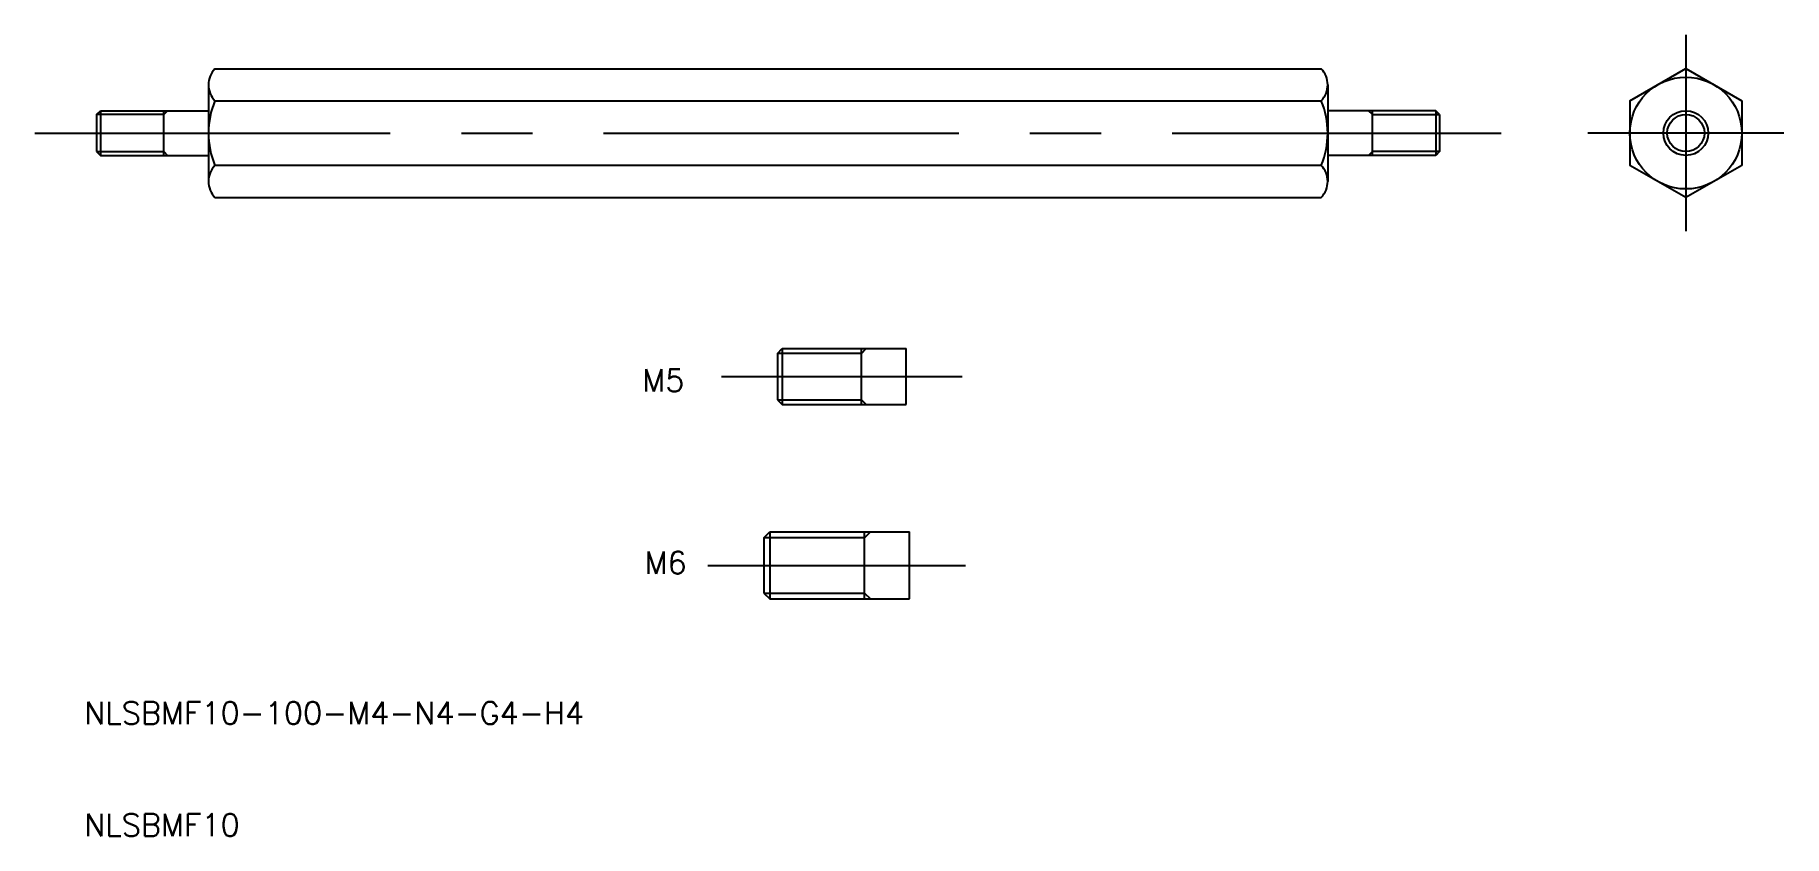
# Model space of a CAD drawing. Extents: x -45 to 111, y -13 to 59.
import ezdxf

# ---------------------------------------------------------------- set-up
doc = ezdxf.new("R2010")
doc.units = 0
doc.linetypes.add('CENTER', pattern=[50.8, 31.75, -6.35, 6.35, -6.35])
doc.layers.get('0').update_dxf_attribs({"linetype": 'CONTINUOUS'})
doc.layers.add('CENTER', color=1, linetype='CENTER')
doc.styles.get("Standard").update_dxf_attribs({"font": 'txt.shx', "bigfont": 'extfont.shx'})

msp = doc.modelspace()

# ---------------------------------------------------------------- linework, layer by layer
at = {"color": 7, "linetype": 'CONTINUOUS'}
for p, q in [((-29.42, 55.75), (69.43, 55.75)), ((97, 52.89), (102, 55.77)), ((102, 55.77), (107, 52.89)), ((-30, 54.32), (-30, 52.5)), ((70, 54.32), (70, 52.5)), ((-40, 51.66), (-39.65, 52)), ((-40, 51.66), (-40, 48.35)), ((-39.65, 52), (-30, 52)), ((-39.65, 52), (-39.65, 48)), ((-34, 48), (-34, 52)), ((-30, 52.5), (-30, 47.5)), ((-29.42, 52.89), (69.43, 52.89)), ((70, 52.5), (70, 47.5)), ((79.65, 52), (70, 52)), ((74, 48), (74, 52)), ((79.65, 52), (79.65, 48)), ((80, 51.66), (79.65, 52)), ((80, 51.66), (80, 48.35)), ((97, 52.89), (97, 47.11)), ((107, 52.89), (107, 47.11)), ((-40, 48.35), (-39.65, 48)), ((-39.65, 48), (-30, 48)), ((-30, 47.5), (-30, 45.68)), ((69.43, 47.11), (-29.42, 47.11)), ((79.65, 48), (70, 48)), ((70, 47.5), (70, 45.68)), ((80, 48.35), (79.65, 48)), ((102, 44.23), (97, 47.11)), ((107, 47.11), (102, 44.23)), ((-29.42, 44.25), (69.43, 44.25))]:
    msp.add_line(p, q, dxfattribs=at)
at = {"color": 3, "linetype": 'CONTINUOUS'}
for p, q in [((-34, 51.66), (-40, 51.66)), ((-34, 51.66), (-33.65, 52)), ((74, 51.66), (73.65, 52)), ((74, 51.66), (80, 51.66)), ((-40, 48.35), (-34, 48.35)), ((-34, 48.35), (-33.65, 48)), ((74, 48.35), (73.65, 48)), ((80, 48.35), (74, 48.35)), ((28.34, 30.3), (20.84, 30.3)), ((28.34, 30.3), (28.77, 30.73)), ((20.84, 26.16), (28.34, 26.16)), ((28.34, 26.16), (28.77, 25.73)), ((28.63, 13.82), (29.15, 14.34)), ((28.63, 13.82), (19.63, 13.82)), ((19.63, 8.86), (28.63, 8.86)), ((28.63, 8.86), (29.15, 8.34))]:
    msp.add_line(p, q, dxfattribs=at)
for p, q in [((20.84, 30.3), (21.27, 30.73)), ((20.84, 30.3), (20.84, 26.16)), ((21.27, 30.73), (21.27, 25.73)), ((21.27, 30.73), (32.34, 30.73)), ((28.34, 25.73), (28.34, 30.73)), ((32.34, 25.73), (32.34, 30.73)), ((20.84, 26.16), (21.27, 25.73)), ((21.27, 25.73), (32.34, 25.73)), ((19.63, 13.82), (20.15, 14.34)), ((20.15, 14.34), (20.15, 8.34)), ((20.15, 14.34), (32.63, 14.34)), ((28.63, 8.34), (28.63, 14.34)), ((32.63, 8.34), (32.63, 14.34)), ((19.63, 13.82), (19.63, 8.86)), ((19.63, 8.86), (20.15, 8.34)), ((20.15, 8.34), (32.63, 8.34))]:
    msp.add_line(p, q)
at = {"color": 7, "linetype": 'CONTINUOUS'}
for radius in [5, 2]:
    msp.add_circle((102, 50), radius, dxfattribs=at)
at = {"color": 3, "linetype": 'CONTINUOUS'}
msp.add_circle((102, 50), 1.66, dxfattribs=at)
at = {"color": 7, "linetype": 'CONTINUOUS'}
for centre, radius, start, end in [((-27.93, 54.32), 2.07, 136.2351, 180), ((67.93, 54.32), 2.07, 0, 43.7649), ((-27.93, 54.32), 2.07, 180, 223.7649), ((67.93, 54.32), 2.07, 316.2351, 0), ((-22.47, 50), 7.53, 157.4699, 202.5301), ((62.47, 50), 7.53, 337.4699, 22.5301), ((-27.93, 45.68), 2.07, 136.2351, 180), ((67.93, 45.68), 2.07, 0, 43.7649), ((-27.93, 45.68), 2.07, 180, 223.7649), ((67.93, 45.68), 2.07, 316.2351, 0)]:
    msp.add_arc(centre, radius, start, end, dxfattribs=at)
at = {"layer": 'CENTER', "color": 1, "linetype": 'CENTER'}
for p, q in [((102, 58.77), (102, 41.23)), ((-45.5, 50), (85.5, 50)), ((110.77, 50), (93.23, 50))]:
    msp.add_line(p, q, dxfattribs=at)
at = {"layer": 'CENTER', "linetype": 'CENTER'}
for p, q in [((15.84, 28.23), (37.34, 28.23)), ((14.63, 11.34), (37.63, 11.34))]:
    msp.add_line(p, q, dxfattribs=at)

# ---------------------------------------------------------------- texts
at = {"color": 7, "linetype": 'CONTINUOUS'}
for s, p in [('M5', (8.76, 26.89)), ('M6', (8.96, 10.58)), ('NLSBMF10-100-M4-N4-G4-H4', (-41.09, -2.86)), ('NLSBMF10', (-41.09, -12.86))]:
    msp.add_text(s, height=2, dxfattribs=at).set_placement(p)

doc.saveas('drawing.dxf')
